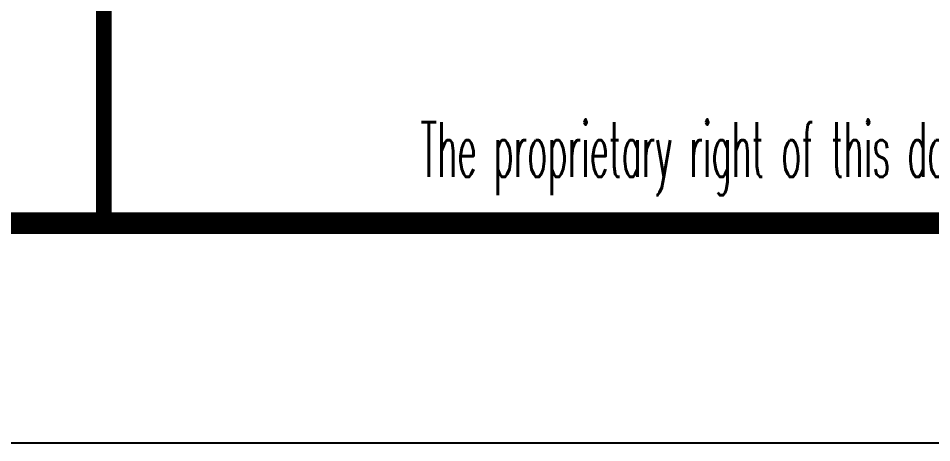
# Model space of a CAD drawing. Extents: x 4579863 to 4663963, y -547270 to -273670.
# Drawn here: x 4619873 to 4624035, y -349375 to -347442 of the extents above; entities that cross this region are included whole.
import ezdxf
from ezdxf.enums import TextEntityAlignment as Align

# ---------------------------------------------------------------- set-up
doc = ezdxf.new("R2010")
doc.units = 0
doc.header["$LTSCALE"] = 1000
doc.header["$MEASUREMENT"] = 0
doc.layers.get('0').update_dxf_attribs({"linetype": 'CONTINUOUS'})
doc.styles.add('ECEC_TQ', font='txt_l.shx', dxfattribs={"bigfont": 'hztxt_l.shx'})

msp = doc.modelspace()

# ---------------------------------------------------------------- linework, layer by layer
msp.add_line((4620262.8, -348375), (4638262.8, -348375))
at = {"color": 0}
msp.add_lwpolyline([(4579862.8, -349375), (4639262.8, -349375), (4639262.8, -307375), (4579862.8, -307375), (4579862.8, -349375)], dxfattribs=at)
at = {"color": 0, "const_width": 100}
msp.add_lwpolyline([(4638262.8, -348375), (4582362.8, -348375), (4582362.8, -308375), (4638262.8, -308375)], close=True, dxfattribs=at)
at = {"const_width": 70}
msp.add_lwpolyline([(4620262.8, -342375), (4620262.8, -348375)], dxfattribs=at)

# ---------------------------------------------------------------- texts
at = {"style": 'ECEC_TQ', "width": 0.45}
msp.add_text('The proprietary right of this document belongs to Anhui Huadong Chemical And Medical Engineering  Co.,Ltd.  and any replication or transfer to the 3rd. side is forbidden without its permission. ', height=250, dxfattribs=at).set_placement((4629262.8, -348075), align=Align.MIDDLE)

doc.saveas('drawing.dxf')
